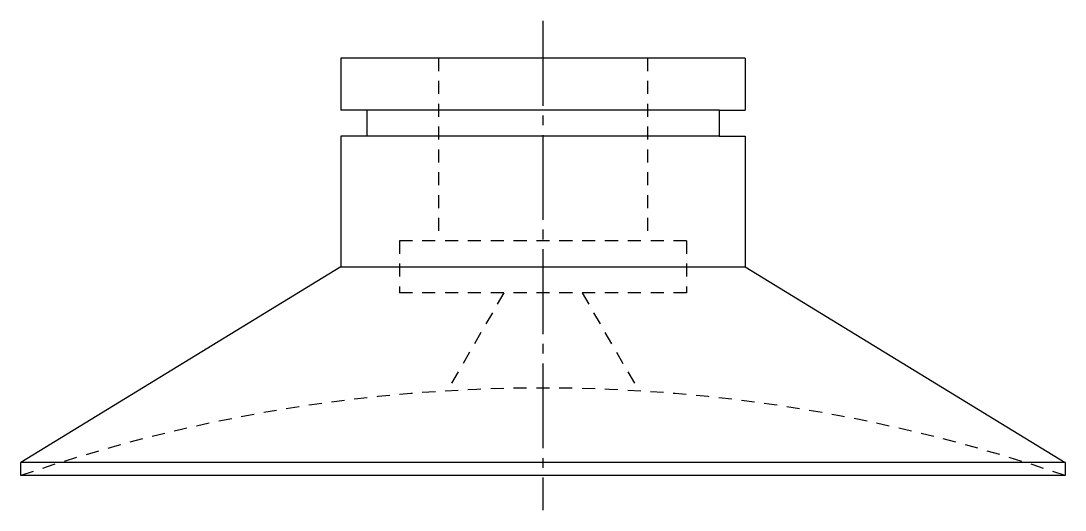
# Model space of a CAD drawing. Extents: x 10 to 154, y 10 to 117.
# Drawn here: x 114.44 to 154.44, y 98.12 to 116.87 of the extents above; entities outside this region: 2.
import ezdxf

# ---------------------------------------------------------------- set-up
doc = ezdxf.new("R2010")
doc.units = 0
doc.header["$LTSCALE"] = 0.25
doc.linetypes.add('CENTER', pattern=[17.5, 13, -1.5, 1.5, -1.5])
doc.linetypes.add('DASHED', pattern=[3.5, 2, -1.5])
doc.layers.get('0').update_dxf_attribs({"linetype": 'CONTINUOUS'})
doc.layers.add('CENTER', color=1, linetype='CENTER')

msp = doc.modelspace()

# ---------------------------------------------------------------- linework, layer by layer
for p, q in [((142.19, 115.444), (126.69, 115.444)), ((126.69, 115.444), (126.69, 113.444)), ((142.19, 115.444), (142.19, 113.444)), ((141.19, 113.444), (126.69, 113.444)), ((127.69, 113.444), (127.69, 112.444)), ((141.19, 113.444), (141.19, 112.444)), ((141.19, 113.444), (142.19, 113.444)), ((126.69, 112.444), (126.69, 107.444)), ((141.19, 112.444), (126.69, 112.444)), ((141.19, 112.444), (142.19, 112.444)), ((142.19, 112.444), (142.19, 107.444)), ((128.94, 107.944), (128.94, 107.944)), ((126.69, 107.444), (114.44, 99.944)), ((126.69, 107.444), (142.19, 107.444)), ((128.94, 107.444), (128.94, 107.444)), ((142.19, 107.444), (154.44, 99.944)), ((154.44, 99.944), (114.44, 99.944)), ((114.44, 99.444), (114.44, 99.944)), ((154.44, 99.944), (154.44, 99.444)), ((154.44, 99.444), (114.44, 99.444))]:
    msp.add_line(p, q)
at = {"color": 3, "linetype": 'DASHED'}
for p, q in [((130.44, 115.444), (130.44, 108.444)), ((138.44, 115.444), (138.44, 108.444)), ((139.94, 108.444), (128.94, 108.444)), ((128.94, 108.444), (128.94, 106.444)), ((139.94, 108.444), (139.94, 106.444)), ((139.94, 106.444), (128.94, 106.444)), ((132.94, 106.444), (130.772, 102.689)), ((135.94, 106.444), (138.108, 102.689))]:
    msp.add_line(p, q, dxfattribs=at)
msp.add_arc((134.44, 41.513), 61.286, 70.95323, 109.04676, dxfattribs=at)
at = {"layer": 'CENTER', "color": 1, "linetype": 'CENTER'}
msp.add_line((134.44, 116.867), (134.44, 98.12), dxfattribs=at)

# ---------------------------------------------------------------- texts
for p in [(10, 25), (10, 10)]:
    msp.add_text('SRP40', height=4).set_placement(p)

doc.saveas('drawing.dxf')
